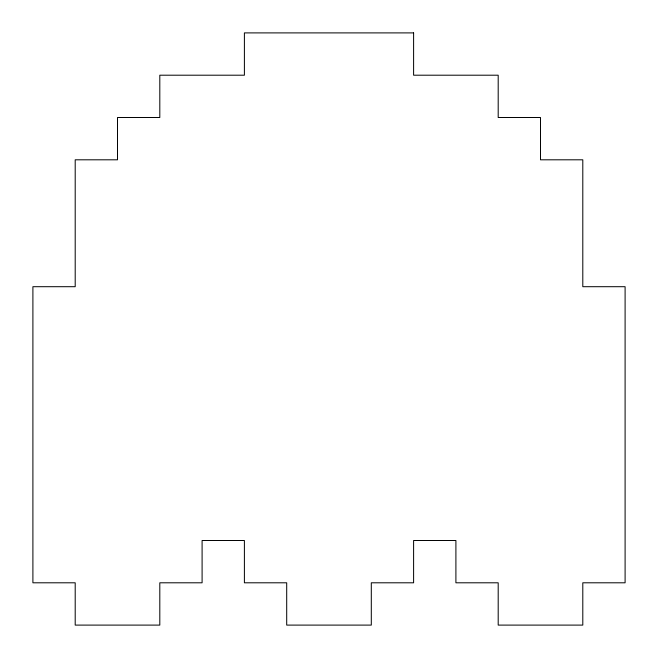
<?xml version="1.0" encoding="UTF-8"?>
<svg xmlns="http://www.w3.org/2000/svg" width="658" height="658" viewBox="0 0 658 658"><rect width="100%" height="100%" fill="white"/><g stroke="black" fill="none" stroke-linecap="round" stroke-linejoin="round"><path stroke-width="0.99" d="M413.602 32.9L244.398 32.9L244.398 75.201L159.804 75.201L159.804 117.502L117.502 117.502L117.502 159.804L75.201 159.804L75.201 286.699L32.9 286.699L32.9 582.799L75.201 582.799L75.201 625.1L159.804 625.1L159.804 582.799L202.096 582.799L202.096 540.498L244.398 540.498L244.398 582.799L286.699 582.799L286.699 625.1L371.301 625.1L371.301 582.799L413.602 582.799L413.602 540.498L455.904 540.498L455.904 582.799L498.196 582.799L498.196 625.1L582.799 625.1L582.799 582.799L625.1 582.799L625.1 286.699L582.799 286.699L582.799 159.804L540.498 159.804L540.498 117.502L498.196 117.502L498.196 75.201L413.602 75.201L413.602 32.9"/></g></svg>
